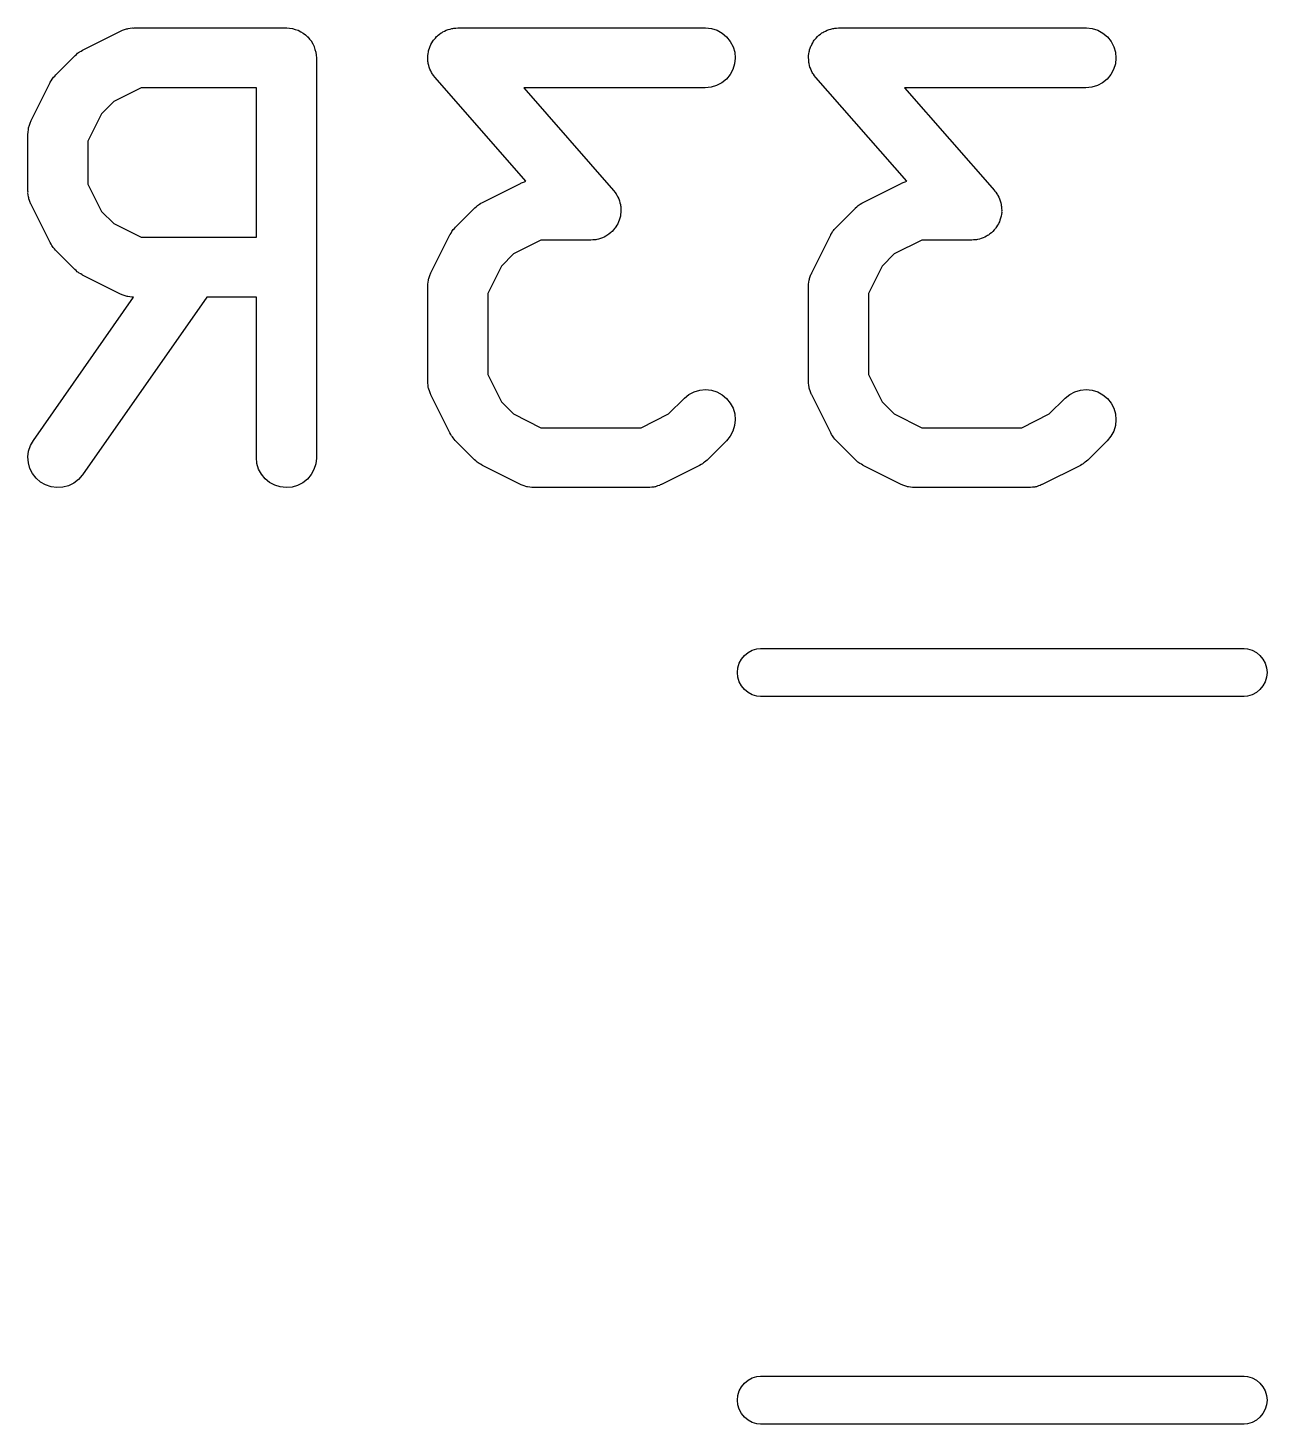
# Model space of a CAD drawing. Extents: x 60.5 to 144.3, y -114.9 to -60.3.
# Drawn here: x 67.563 to 70.662, y -63.77 to -60.277 of the extents above; entities that cross this region are included whole.
import ezdxf

# ---------------------------------------------------------------- set-up
doc = ezdxf.new("R2010")
doc.units = 0
doc.header["$MEASUREMENT"] = 0
doc.layers.add('BLACK', color=7, linetype='CONTINUOUS')

msp = doc.modelspace()

# ---------------------------------------------------------------- linework, layer by layer
at = {"layer": 'BLACK', "linetype": 'CONTINUOUS'}
for p, q in [((67.8, -60.283), (67.8049, -60.2816)), ((67.8049, -60.2816), (67.8097, -60.2798)), ((67.8097, -60.2798), (67.8119, -60.2794)), ((67.8119, -60.2794), (67.814, -60.2788)), ((67.814, -60.2788), (67.8191, -60.2783)), ((67.8191, -60.2783), (67.8242, -60.2775)), ((67.8242, -60.2775), (67.8264, -60.2776)), ((67.8264, -60.2776), (67.8286, -60.2774)), ((67.8286, -60.2774), (68.2095, -60.2774)), ((68.2095, -60.2774), (68.21, -60.2774)), ((68.21, -60.2774), (68.21, -60.2774)), ((68.21, -60.2774), (68.2101, -60.2774)), ((68.2101, -60.2774), (68.2106, -60.2774)), ((68.2106, -60.2774), (68.2176, -60.2782)), ((68.2176, -60.2782), (68.2246, -60.2789)), ((68.2246, -60.2789), (68.2249, -60.279)), ((68.2249, -60.279), (68.2251, -60.279)), ((68.2251, -60.279), (68.2318, -60.2811)), ((68.2318, -60.2811), (68.2386, -60.2832)), ((68.612, -60.2823), (68.6144, -60.2812)), ((68.6144, -60.2812), (68.619, -60.2802)), ((68.619, -60.2802), (68.6235, -60.2788)), ((68.6235, -60.2788), (68.6261, -60.2786)), ((68.6261, -60.2786), (68.6287, -60.278)), ((68.6287, -60.278), (68.6334, -60.2778)), ((68.6334, -60.2778), (68.6381, -60.2774)), ((68.6381, -60.2774), (69.2571, -60.2774)), ((69.2571, -60.2774), (69.2582, -60.2774)), ((69.2582, -60.2774), (69.2727, -60.279)), ((69.2727, -60.279), (69.2867, -60.2834)), ((69.5644, -60.2823), (69.5668, -60.2812)), ((69.5668, -60.2812), (69.5714, -60.2802)), ((69.5714, -60.2802), (69.5759, -60.2788)), ((69.5759, -60.2788), (69.5785, -60.2786)), ((69.5785, -60.2786), (69.5811, -60.278)), ((69.5811, -60.278), (69.5858, -60.2778)), ((69.5858, -60.2778), (69.5905, -60.2774)), ((69.5905, -60.2774), (70.2095, -60.2774)), ((70.2095, -60.2774), (70.2106, -60.2774)), ((70.2106, -60.2774), (70.2251, -60.279)), ((70.2251, -60.279), (70.2391, -60.2834)), ((67.6998, -60.3329), (67.795, -60.2853)), ((67.795, -60.2853), (67.796, -60.2848)), ((67.796, -60.2848), (67.798, -60.2841)), ((67.798, -60.2841), (67.8, -60.283)), ((68.2386, -60.2832), (68.2388, -60.2834)), ((68.2388, -60.2834), (68.2391, -60.2834)), ((68.2391, -60.2834), (68.2453, -60.2869)), ((68.2453, -60.2869), (68.2515, -60.2902)), ((68.2515, -60.2902), (68.2517, -60.2904)), ((68.2517, -60.2904), (68.2519, -60.2905)), ((68.2519, -60.2905), (68.2573, -60.295)), ((68.2573, -60.295), (68.2627, -60.2995)), ((68.2627, -60.2995), (68.2629, -60.2997)), ((68.2629, -60.2997), (68.2631, -60.2999)), ((68.2631, -60.2999), (68.2675, -60.3054)), ((68.2675, -60.3054), (68.272, -60.3109)), ((68.272, -60.3109), (68.2721, -60.3111)), ((68.2721, -60.3111), (68.2723, -60.3113)), ((68.2723, -60.3113), (68.2755, -60.3176)), ((68.5712, -60.3185), (68.5737, -60.3146)), ((68.5737, -60.3146), (68.5759, -60.3104)), ((68.5759, -60.3104), (68.5776, -60.3084)), ((68.5776, -60.3084), (68.579, -60.3062)), ((68.579, -60.3062), (68.5822, -60.3028)), ((68.5822, -60.3028), (68.5852, -60.2992)), ((68.5852, -60.2992), (68.5873, -60.2975)), ((68.5873, -60.2975), (68.5891, -60.2956)), ((68.5891, -60.2956), (68.5929, -60.2929)), ((68.5929, -60.2929), (68.5966, -60.2899)), ((68.5966, -60.2899), (68.5989, -60.2887)), ((68.5989, -60.2887), (68.6011, -60.2872)), ((68.6011, -60.2872), (68.6054, -60.2852)), ((68.6054, -60.2852), (68.6095, -60.283)), ((68.6095, -60.283), (68.612, -60.2823)), ((69.2867, -60.2834), (69.2995, -60.2905)), ((69.2995, -60.2905), (69.3107, -60.2999)), ((69.3107, -60.2999), (69.3199, -60.3113)), ((69.3199, -60.3113), (69.3267, -60.3243)), ((69.5235, -60.3185), (69.5261, -60.3146)), ((69.5261, -60.3146), (69.5283, -60.3104)), ((69.5283, -60.3104), (69.53, -60.3084)), ((69.53, -60.3084), (69.5314, -60.3062)), ((69.5314, -60.3062), (69.5346, -60.3028)), ((69.5346, -60.3028), (69.5376, -60.2992)), ((69.5376, -60.2992), (69.5397, -60.2975)), ((69.5397, -60.2975), (69.5415, -60.2956)), ((69.5415, -60.2956), (69.5453, -60.2929)), ((69.5453, -60.2929), (69.549, -60.2899)), ((69.549, -60.2899), (69.5513, -60.2887)), ((69.5513, -60.2887), (69.5534, -60.2872)), ((69.5534, -60.2872), (69.5577, -60.2852)), ((69.5577, -60.2852), (69.5619, -60.283)), ((69.5619, -60.283), (69.5644, -60.2823)), ((70.2391, -60.2834), (70.2519, -60.2905)), ((70.2519, -60.2905), (70.2631, -60.2999)), ((70.2631, -60.2999), (70.2723, -60.3113)), ((70.2723, -60.3113), (70.2791, -60.3243)), ((67.6327, -60.3946), (67.6803, -60.347)), ((67.6803, -60.347), (67.681, -60.3462)), ((67.681, -60.3462), (67.6843, -60.3436)), ((67.6843, -60.3436), (67.6874, -60.3407)), ((67.6874, -60.3407), (67.69, -60.339)), ((67.69, -60.339), (67.6925, -60.3371)), ((67.6925, -60.3371), (67.6962, -60.3352)), ((67.6962, -60.3352), (67.6998, -60.3329)), ((68.2755, -60.3176), (68.2789, -60.3238)), ((68.2789, -60.3238), (68.2789, -60.3241)), ((68.2789, -60.3241), (68.2791, -60.3243)), ((68.2791, -60.3243), (68.2811, -60.3311)), ((68.2811, -60.3311), (68.2831, -60.3378)), ((68.2831, -60.3378), (68.2831, -60.3381)), ((68.2831, -60.3381), (68.2832, -60.3383)), ((68.2832, -60.3383), (68.2838, -60.3453)), ((68.2838, -60.3453), (68.2845, -60.3524)), ((68.5631, -60.3519), (68.5634, -60.3492)), ((68.5635, -60.3565), (68.5631, -60.3519)), ((68.5633, -60.3466), (68.5641, -60.342)), ((68.5634, -60.3492), (68.5633, -60.3466)), ((68.5641, -60.342), (68.5646, -60.3373)), ((68.5646, -60.3373), (68.5654, -60.3348)), ((68.5654, -60.3348), (68.5659, -60.3322)), ((68.5659, -60.3322), (68.5676, -60.3278)), ((68.5676, -60.3278), (68.569, -60.3233)), ((68.569, -60.3233), (68.5702, -60.321)), ((68.5702, -60.321), (68.5712, -60.3185)), ((69.3267, -60.3243), (69.3308, -60.3383)), ((69.3308, -60.3383), (69.3321, -60.3529)), ((69.5155, -60.3519), (69.5158, -60.3492)), ((69.5159, -60.3565), (69.5155, -60.3519)), ((69.5157, -60.3466), (69.5165, -60.342)), ((69.5158, -60.3492), (69.5157, -60.3466)), ((69.5165, -60.342), (69.517, -60.3373)), ((69.517, -60.3373), (69.5178, -60.3348)), ((69.5178, -60.3348), (69.5182, -60.3322)), ((69.5182, -60.3322), (69.5199, -60.3278)), ((69.5199, -60.3278), (69.5213, -60.3233)), ((69.5213, -60.3233), (69.5226, -60.321)), ((69.5226, -60.321), (69.5235, -60.3185)), ((70.2791, -60.3243), (70.2832, -60.3383)), ((70.2832, -60.3383), (70.2845, -60.3529)), ((68.2845, -60.3524), (68.2845, -61.3524)), ((68.5636, -60.3612), (68.5635, -60.3565)), ((68.5642, -60.3638), (68.5636, -60.3612)), ((68.5644, -60.3664), (68.5642, -60.3638)), ((68.5658, -60.371), (68.5644, -60.3664)), ((68.5668, -60.3755), (68.5658, -60.371)), ((68.5678, -60.3779), (68.5668, -60.3755)), ((68.5686, -60.3805), (68.5678, -60.3779)), ((68.5707, -60.3846), (68.5686, -60.3805)), ((68.5726, -60.389), (68.5707, -60.3846)), ((69.3263, -60.3814), (69.3193, -60.3943)), ((69.3306, -60.3675), (69.3263, -60.3814)), ((69.3321, -60.3529), (69.3306, -60.3675)), ((69.516, -60.3612), (69.5159, -60.3565)), ((69.5166, -60.3638), (69.516, -60.3612)), ((69.5168, -60.3664), (69.5166, -60.3638)), ((69.5181, -60.371), (69.5168, -60.3664)), ((69.5191, -60.3755), (69.5181, -60.371)), ((69.5202, -60.3779), (69.5191, -60.3755)), ((69.5209, -60.3805), (69.5202, -60.3779)), ((69.5231, -60.3846), (69.5209, -60.3805)), ((69.525, -60.389), (69.5231, -60.3846)), ((70.2787, -60.3814), (70.2717, -60.3943)), ((70.283, -60.3675), (70.2787, -60.3814)), ((70.2845, -60.3529), (70.283, -60.3675)), ((67.571, -60.5093), (67.6186, -60.4141)), ((67.6186, -60.4141), (67.6191, -60.4131)), ((67.6191, -60.4131), (67.6214, -60.4096)), ((67.6214, -60.4096), (67.6234, -60.4059)), ((67.6234, -60.4059), (67.6254, -60.4035)), ((67.6254, -60.4035), (67.6271, -60.4009)), ((67.6271, -60.4009), (67.63, -60.3978)), ((67.63, -60.3978), (67.6327, -60.3946)), ((68.5741, -60.3911), (68.5726, -60.389)), ((68.5753, -60.3934), (68.5741, -60.3911)), ((68.5783, -60.3971), (68.5753, -60.3934)), ((68.581, -60.401), (68.5783, -60.3971)), ((68.5817, -60.4018), (68.581, -60.401)), ((68.8086, -60.6611), (68.5817, -60.4018)), ((69.2857, -60.4217), (69.2717, -60.426)), ((69.2986, -60.4148), (69.2857, -60.4217)), ((69.31, -60.4056), (69.2986, -60.4148)), ((69.3193, -60.3943), (69.31, -60.4056)), ((69.5265, -60.3911), (69.525, -60.389)), ((69.5277, -60.3934), (69.5265, -60.3911)), ((69.5307, -60.3971), (69.5277, -60.3934)), ((69.5333, -60.401), (69.5307, -60.3971)), ((69.534, -60.4018), (69.5333, -60.401)), ((69.761, -60.6611), (69.534, -60.4018)), ((70.2381, -60.4217), (70.2241, -60.426)), ((70.251, -60.4148), (70.2381, -60.4217)), ((70.2624, -60.4056), (70.251, -60.4148)), ((70.2717, -60.3943), (70.2624, -60.4056)), ((67.8463, -60.4274), (67.7778, -60.4616)), ((68.1345, -60.4274), (67.8463, -60.4274)), ((68.1345, -60.8012), (68.1345, -60.4274)), ((69.2571, -60.4274), (68.8034, -60.4274)), ((68.8034, -60.4274), (69.0279, -60.6839)), ((69.2717, -60.426), (69.2571, -60.4274)), ((70.2095, -60.4274), (69.7558, -60.4274)), ((69.7558, -60.4274), (69.9803, -60.6839)), ((70.2241, -60.426), (70.2095, -60.4274)), ((67.7778, -60.4616), (67.7474, -60.492)), ((67.5647, -60.5273), (67.5654, -60.5252)), ((67.5654, -60.5252), (67.5658, -60.523)), ((67.5658, -60.523), (67.5676, -60.5182)), ((67.5676, -60.5182), (67.5692, -60.5133)), ((67.5692, -60.5133), (67.5702, -60.5114)), ((67.5702, -60.5114), (67.571, -60.5093)), ((67.7474, -60.492), (67.7131, -60.5606)), ((67.5631, -60.5418), (67.5633, -60.5396)), ((67.5631, -60.5429), (67.5631, -60.5418)), ((67.5631, -60.6857), (67.5631, -60.5429)), ((67.5633, -60.5374), (67.5642, -60.5324)), ((67.5633, -60.5396), (67.5633, -60.5374)), ((67.5642, -60.5324), (67.5647, -60.5273)), ((67.7131, -60.5606), (67.7131, -60.668)), ((68.6998, -60.7139), (68.795, -60.6663)), ((68.795, -60.6663), (68.796, -60.6658)), ((68.796, -60.6658), (68.798, -60.665)), ((68.798, -60.665), (68.8, -60.664)), ((68.8, -60.664), (68.8049, -60.6625)), ((68.8049, -60.6625), (68.8086, -60.6611)), ((69.6522, -60.7139), (69.7474, -60.6663)), ((69.7474, -60.6663), (69.7484, -60.6658)), ((69.7484, -60.6658), (69.7504, -60.665)), ((69.7504, -60.665), (69.7524, -60.664)), ((69.7524, -60.664), (69.7573, -60.6625)), ((69.7573, -60.6625), (69.761, -60.6611)), ((67.5633, -60.6879), (67.5631, -60.6857)), ((67.5632, -60.6901), (67.5633, -60.6879)), ((67.564, -60.6952), (67.5632, -60.6901)), ((67.5645, -60.7003), (67.564, -60.6952)), ((67.5652, -60.7024), (67.5645, -60.7003)), ((67.7131, -60.668), (67.7474, -60.7365)), ((69.0279, -60.6839), (69.0286, -60.6847)), ((69.0286, -60.6847), (69.0312, -60.6886)), ((69.0312, -60.6886), (69.0342, -60.6923)), ((69.0342, -60.6923), (69.0354, -60.6946)), ((69.0354, -60.6946), (69.0369, -60.6968)), ((69.0369, -60.6968), (69.0388, -60.7011)), ((69.0388, -60.7011), (69.041, -60.7052)), ((69.9803, -60.6839), (69.9809, -60.6847)), ((69.9809, -60.6847), (69.9836, -60.6886)), ((69.9836, -60.6886), (69.9866, -60.6923)), ((69.9866, -60.6923), (69.9878, -60.6946)), ((69.9878, -60.6946), (69.9893, -60.6968)), ((69.9893, -60.6968), (69.9912, -60.7011)), ((69.9912, -60.7011), (69.9933, -60.7052)), ((67.5655, -60.7046), (67.5652, -60.7024)), ((67.5673, -60.7094), (67.5655, -60.7046)), ((67.5688, -60.7143), (67.5673, -60.7094)), ((67.5698, -60.7162), (67.5688, -60.7143)), ((67.5706, -60.7183), (67.5698, -60.7162)), ((67.571, -60.7193), (67.5706, -60.7183)), ((67.6186, -60.8145), (67.571, -60.7193)), ((68.6327, -60.7755), (68.6803, -60.7279)), ((68.6803, -60.7279), (68.681, -60.7272)), ((68.681, -60.7272), (68.6843, -60.7246)), ((68.6843, -60.7246), (68.6874, -60.7217)), ((68.6874, -60.7217), (68.69, -60.72)), ((68.69, -60.72), (68.6925, -60.7181)), ((68.6925, -60.7181), (68.6962, -60.7161)), ((68.6962, -60.7161), (68.6998, -60.7139)), ((69.041, -60.7052), (69.0417, -60.7078)), ((69.0417, -60.7078), (69.0428, -60.7102)), ((69.0428, -60.7102), (69.0438, -60.7148)), ((69.0438, -60.7148), (69.0451, -60.7193)), ((69.0451, -60.7193), (69.0453, -60.7219)), ((69.0453, -60.7219), (69.0459, -60.7245)), ((69.0459, -60.7245), (69.046, -60.7292)), ((69.046, -60.7292), (69.0464, -60.7339)), ((69.0464, -60.7339), (69.0462, -60.7365)), ((69.5851, -60.7755), (69.6327, -60.7279)), ((69.6327, -60.7279), (69.6334, -60.7272)), ((69.6334, -60.7272), (69.6367, -60.7246)), ((69.6367, -60.7246), (69.6398, -60.7217)), ((69.6398, -60.7217), (69.6424, -60.72)), ((69.6424, -60.72), (69.6449, -60.7181)), ((69.6449, -60.7181), (69.6486, -60.7161)), ((69.6486, -60.7161), (69.6522, -60.7139)), ((69.9933, -60.7052), (69.9941, -60.7078)), ((69.9941, -60.7078), (69.9951, -60.7102)), ((69.9951, -60.7102), (69.9962, -60.7148)), ((69.9962, -60.7148), (69.9975, -60.7193)), ((69.9975, -60.7193), (69.9977, -60.7219)), ((69.9977, -60.7219), (69.9983, -60.7245)), ((69.9983, -60.7245), (69.9984, -60.7292)), ((69.9984, -60.7292), (69.9988, -60.7339)), ((69.9988, -60.7339), (69.9985, -60.7365)), ((67.7474, -60.7365), (67.7778, -60.7669)), ((67.7778, -60.7669), (67.8463, -60.8012)), ((69.0358, -60.7711), (69.0336, -60.7753)), ((69.0384, -60.7672), (69.0358, -60.7711)), ((69.0393, -60.7647), (69.0384, -60.7672)), ((69.0406, -60.7624), (69.0393, -60.7647)), ((69.042, -60.7579), (69.0406, -60.7624)), ((69.0437, -60.7535), (69.042, -60.7579)), ((69.0441, -60.7509), (69.0437, -60.7535)), ((69.0449, -60.7484), (69.0441, -60.7509)), ((69.0454, -60.7437), (69.0449, -60.7484)), ((69.0462, -60.7391), (69.0454, -60.7437)), ((69.0462, -60.7365), (69.0462, -60.7391)), ((69.9882, -60.7711), (69.986, -60.7753)), ((69.9907, -60.7672), (69.9882, -60.7711)), ((69.9917, -60.7647), (69.9907, -60.7672)), ((69.9929, -60.7624), (69.9917, -60.7647)), ((69.9943, -60.7579), (69.9929, -60.7624)), ((69.996, -60.7535), (69.9943, -60.7579)), ((69.9965, -60.7509), (69.996, -60.7535)), ((69.9973, -60.7484), (69.9965, -60.7509)), ((69.9978, -60.7437), (69.9973, -60.7484)), ((69.9986, -60.7391), (69.9978, -60.7437)), ((69.9985, -60.7365), (69.9986, -60.7391)), ((67.8463, -60.8012), (68.1345, -60.8012)), ((68.571, -60.8903), (68.6186, -60.795)), ((68.6186, -60.795), (68.6191, -60.7941)), ((68.6191, -60.7941), (68.6214, -60.7906)), ((68.6214, -60.7906), (68.6234, -60.7868)), ((68.6234, -60.7868), (68.6254, -60.7844)), ((68.6254, -60.7844), (68.6271, -60.7818)), ((68.6271, -60.7818), (68.63, -60.7788)), ((68.63, -60.7788), (68.6327, -60.7755)), ((68.9905, -60.8055), (68.986, -60.8069)), ((68.9951, -60.8045), (68.9905, -60.8055)), ((68.9975, -60.8034), (68.9951, -60.8045)), ((69, -60.8027), (68.9975, -60.8034)), ((69.0041, -60.8005), (69, -60.8027)), ((69.0085, -60.7986), (69.0041, -60.8005)), ((69.0106, -60.797), (69.0085, -60.7986)), ((69.0129, -60.7958), (69.0106, -60.797)), ((69.0166, -60.7928), (69.0129, -60.7958)), ((69.0204, -60.7901), (69.0166, -60.7928)), ((69.0222, -60.7882), (69.0204, -60.7901)), ((69.0243, -60.7866), (69.0222, -60.7882)), ((69.0273, -60.7829), (69.0243, -60.7866)), ((69.0305, -60.7795), (69.0273, -60.7829)), ((69.0319, -60.7773), (69.0305, -60.7795)), ((69.0336, -60.7753), (69.0319, -60.7773)), ((69.5234, -60.8903), (69.571, -60.795)), ((69.571, -60.795), (69.5715, -60.7941)), ((69.5715, -60.7941), (69.5738, -60.7906)), ((69.5738, -60.7906), (69.5758, -60.7868)), ((69.5758, -60.7868), (69.5778, -60.7844)), ((69.5778, -60.7844), (69.5795, -60.7818)), ((69.5795, -60.7818), (69.5824, -60.7788)), ((69.5824, -60.7788), (69.5851, -60.7755)), ((69.9429, -60.8055), (69.9384, -60.8069)), ((69.9475, -60.8045), (69.9429, -60.8055)), ((69.9499, -60.8034), (69.9475, -60.8045)), ((69.9524, -60.8027), (69.9499, -60.8034)), ((69.9565, -60.8005), (69.9524, -60.8027)), ((69.9608, -60.7986), (69.9565, -60.8005)), ((69.963, -60.797), (69.9608, -60.7986)), ((69.9653, -60.7958), (69.963, -60.797)), ((69.969, -60.7928), (69.9653, -60.7958)), ((69.9728, -60.7901), (69.969, -60.7928)), ((69.9746, -60.7882), (69.9728, -60.7901)), ((69.9767, -60.7866), (69.9746, -60.7882)), ((69.9797, -60.7829), (69.9767, -60.7866)), ((69.9829, -60.7795), (69.9797, -60.7829)), ((69.9843, -60.7773), (69.9829, -60.7795)), ((69.986, -60.7753), (69.9843, -60.7773)), ((67.6209, -60.8181), (67.6186, -60.8145)), ((67.6228, -60.8218), (67.6209, -60.8181)), ((67.6248, -60.8242), (67.6228, -60.8218)), ((67.6264, -60.8269), (67.6248, -60.8242)), ((67.6293, -60.8299), (67.6264, -60.8269)), ((67.6319, -60.8332), (67.6293, -60.8299)), ((67.6327, -60.834), (67.6319, -60.8332)), ((67.6803, -60.8816), (67.6327, -60.834)), ((68.8463, -60.8083), (68.7778, -60.8426)), ((68.9714, -60.8083), (68.8463, -60.8083)), ((68.9761, -60.8079), (68.9714, -60.8083)), ((68.9808, -60.8077), (68.9761, -60.8079)), ((68.9834, -60.8072), (68.9808, -60.8077)), ((68.986, -60.8069), (68.9834, -60.8072)), ((69.7987, -60.8083), (69.7301, -60.8426)), ((69.9238, -60.8083), (69.7987, -60.8083)), ((69.9285, -60.8079), (69.9238, -60.8083)), ((69.9332, -60.8077), (69.9285, -60.8079)), ((69.9358, -60.8072), (69.9332, -60.8077)), ((69.9384, -60.8069), (69.9358, -60.8072)), ((68.7474, -60.873), (68.7131, -60.9415)), ((68.7778, -60.8426), (68.7474, -60.873)), ((69.6997, -60.873), (69.6655, -60.9415)), ((69.7301, -60.8426), (69.6997, -60.873)), ((67.6836, -60.8843), (67.6803, -60.8816)), ((67.6866, -60.8872), (67.6836, -60.8843)), ((67.6892, -60.8889), (67.6866, -60.8872)), ((67.6916, -60.8909), (67.6892, -60.8889)), ((67.6953, -60.8929), (67.6916, -60.8909)), ((67.6989, -60.8952), (67.6953, -60.8929)), ((67.6998, -60.8957), (67.6989, -60.8952)), ((67.795, -60.9433), (67.6998, -60.8957)), ((68.5642, -60.9133), (68.5647, -60.9082)), ((68.5647, -60.9082), (68.5654, -60.9061)), ((68.5654, -60.9061), (68.5658, -60.9039)), ((68.5658, -60.9039), (68.5676, -60.8991)), ((68.5676, -60.8991), (68.5692, -60.8943)), ((68.5692, -60.8943), (68.5702, -60.8923)), ((68.5702, -60.8923), (68.571, -60.8903)), ((69.5165, -60.9133), (69.5171, -60.9082)), ((69.5171, -60.9082), (69.5178, -60.9061)), ((69.5178, -60.9061), (69.5182, -60.9039)), ((69.5182, -60.9039), (69.52, -60.8991)), ((69.52, -60.8991), (69.5215, -60.8943)), ((69.5215, -60.8943), (69.5226, -60.8923)), ((69.5226, -60.8923), (69.5234, -60.8903)), ((67.7971, -60.9441), (67.795, -60.9433)), ((67.799, -60.9451), (67.7971, -60.9441)), ((67.8039, -60.9467), (67.799, -60.9451)), ((68.5631, -60.9228), (68.5633, -60.9206)), ((68.5631, -60.9238), (68.5631, -60.9228)), ((68.5631, -61.1619), (68.5631, -60.9238)), ((68.5633, -60.9184), (68.5642, -60.9133)), ((68.5633, -60.9206), (68.5633, -60.9184)), ((68.7131, -60.9415), (68.7131, -61.1442)), ((69.5155, -60.9228), (69.5157, -60.9206)), ((69.5155, -60.9238), (69.5155, -60.9228)), ((69.5155, -61.1619), (69.5155, -60.9238)), ((69.5157, -60.9184), (69.5165, -60.9133)), ((69.5157, -60.9206), (69.5157, -60.9184)), ((69.6655, -60.9415), (69.6655, -61.1442)), ((67.5767, -61.3094), (67.8274, -60.9512)), ((68.0105, -60.9512), (67.6995, -61.3954)), ((67.8087, -60.9485), (67.8039, -60.9467)), ((67.8109, -60.9489), (67.8087, -60.9485)), ((67.813, -60.9496), (67.8109, -60.9489)), ((67.8181, -60.9501), (67.813, -60.9496)), ((67.8231, -60.951), (67.8181, -60.9501)), ((67.8253, -60.9509), (67.8231, -60.951)), ((67.8274, -60.9512), (67.8253, -60.9509)), ((68.1345, -60.9512), (68.0105, -60.9512)), ((68.1345, -61.3524), (68.1345, -60.9512)), ((68.7131, -61.1442), (68.7474, -61.2127)), ((69.6655, -61.1442), (69.6997, -61.2127)), ((68.5633, -61.1641), (68.5631, -61.1619)), ((68.5632, -61.1663), (68.5633, -61.1641)), ((68.564, -61.1714), (68.5632, -61.1663)), ((68.5645, -61.1765), (68.564, -61.1714)), ((68.5652, -61.1786), (68.5645, -61.1765)), ((68.5655, -61.1808), (68.5652, -61.1786)), ((68.5673, -61.1856), (68.5655, -61.1808)), ((68.5688, -61.1905), (68.5673, -61.1856)), ((69.2163, -61.1942), (69.2293, -61.1875)), ((69.2293, -61.1875), (69.2433, -61.1834)), ((69.2433, -61.1834), (69.2579, -61.1821)), ((69.2579, -61.1821), (69.2725, -61.1837)), ((69.2725, -61.1837), (69.2864, -61.1881)), ((69.2864, -61.1881), (69.2993, -61.1951)), ((69.5157, -61.1641), (69.5155, -61.1619)), ((69.5156, -61.1663), (69.5157, -61.1641)), ((69.5164, -61.1714), (69.5156, -61.1663)), ((69.5169, -61.1765), (69.5164, -61.1714)), ((69.5175, -61.1786), (69.5169, -61.1765)), ((69.5179, -61.1808), (69.5175, -61.1786)), ((69.5197, -61.1856), (69.5179, -61.1808)), ((69.5211, -61.1905), (69.5197, -61.1856)), ((70.1687, -61.1942), (70.1817, -61.1875)), ((70.1817, -61.1875), (70.1957, -61.1834)), ((70.1957, -61.1834), (70.2103, -61.1821)), ((70.2103, -61.1821), (70.2249, -61.1837)), ((70.2249, -61.1837), (70.2388, -61.1881)), ((70.2388, -61.1881), (70.2517, -61.1951)), ((68.5698, -61.1924), (68.5688, -61.1905)), ((68.5706, -61.1945), (68.5698, -61.1924)), ((68.571, -61.1954), (68.5706, -61.1945)), ((68.6186, -61.2907), (68.571, -61.1954)), ((68.7474, -61.2127), (68.7778, -61.2431)), ((69.1651, -61.2431), (69.2041, -61.2041)), ((69.2041, -61.2041), (69.2049, -61.2034)), ((69.2049, -61.2034), (69.2163, -61.1942)), ((69.2993, -61.1951), (69.3105, -61.2045)), ((69.3105, -61.2045), (69.3198, -61.2159)), ((69.3198, -61.2159), (69.3266, -61.2288)), ((69.5222, -61.1924), (69.5211, -61.1905)), ((69.5229, -61.1945), (69.5222, -61.1924)), ((69.5234, -61.1954), (69.5229, -61.1945)), ((69.571, -61.2907), (69.5234, -61.1954)), ((69.6997, -61.2127), (69.7301, -61.2431)), ((70.1175, -61.2431), (70.1565, -61.2041)), ((70.1565, -61.2041), (70.1572, -61.2034)), ((70.1572, -61.2034), (70.1687, -61.1942)), ((70.2517, -61.1951), (70.2629, -61.2045)), ((70.2629, -61.2045), (70.2721, -61.2159)), ((70.2721, -61.2159), (70.279, -61.2288)), ((68.7778, -61.2431), (68.8463, -61.2774)), ((69.0966, -61.2774), (69.1651, -61.2431)), ((69.3266, -61.2288), (69.3308, -61.2428)), ((69.3321, -61.2574), (69.3307, -61.272)), ((69.3308, -61.2428), (69.3321, -61.2574)), ((69.7301, -61.2431), (69.7987, -61.2774)), ((70.049, -61.2774), (70.1175, -61.2431)), ((70.279, -61.2288), (70.2831, -61.2428)), ((70.2845, -61.2574), (70.283, -61.272)), ((70.2831, -61.2428), (70.2845, -61.2574)), ((68.6209, -61.2943), (68.6186, -61.2907)), ((68.6228, -61.298), (68.6209, -61.2943)), ((68.8463, -61.2774), (69.0966, -61.2774)), ((69.3264, -61.286), (69.3195, -61.2989)), ((69.3307, -61.272), (69.3264, -61.286)), ((69.5733, -61.2943), (69.571, -61.2907)), ((69.5752, -61.298), (69.5733, -61.2943)), ((69.7987, -61.2774), (70.049, -61.2774)), ((70.2788, -61.286), (70.2718, -61.2989)), ((70.283, -61.272), (70.2788, -61.286)), ((67.5649, -61.336), (67.5695, -61.3221)), ((67.5695, -61.3221), (67.5767, -61.3094)), ((68.6248, -61.3004), (68.6228, -61.298)), ((68.6264, -61.3031), (68.6248, -61.3004)), ((68.6293, -61.3061), (68.6264, -61.3031)), ((68.6319, -61.3094), (68.6293, -61.3061)), ((68.6327, -61.3102), (68.6319, -61.3094)), ((68.6803, -61.3578), (68.6327, -61.3102)), ((69.3102, -61.3102), (69.2626, -61.3578)), ((69.3195, -61.2989), (69.3102, -61.3102)), ((69.5771, -61.3004), (69.5752, -61.298)), ((69.5788, -61.3031), (69.5771, -61.3004)), ((69.5817, -61.3061), (69.5788, -61.3031)), ((69.5843, -61.3094), (69.5817, -61.3061)), ((69.5851, -61.3102), (69.5843, -61.3094)), ((69.6327, -61.3578), (69.5851, -61.3102)), ((70.2626, -61.3102), (70.2149, -61.3578)), ((70.2718, -61.2989), (70.2626, -61.3102)), ((67.5631, -61.3506), (67.5649, -61.336)), ((67.5642, -61.3652), (67.5631, -61.3506)), ((68.136, -61.3669), (68.1345, -61.3524)), ((68.2845, -61.3534), (68.2829, -61.368)), ((68.2845, -61.3524), (68.2845, -61.3534)), ((68.6836, -61.3605), (68.6803, -61.3578)), ((68.6866, -61.3634), (68.6836, -61.3605)), ((68.6892, -61.3651), (68.6866, -61.3634)), ((69.2555, -61.3641), (69.2528, -61.3657)), ((69.2585, -61.3612), (69.2555, -61.3641)), ((69.2618, -61.3585), (69.2585, -61.3612)), ((69.2626, -61.3578), (69.2618, -61.3585)), ((69.6359, -61.3605), (69.6327, -61.3578)), ((69.639, -61.3634), (69.6359, -61.3605)), ((69.6416, -61.3651), (69.639, -61.3634)), ((70.2078, -61.3641), (70.2052, -61.3657)), ((70.2109, -61.3612), (70.2078, -61.3641)), ((70.2142, -61.3585), (70.2109, -61.3612)), ((70.2149, -61.3578), (70.2142, -61.3585)), ((67.5681, -61.3793), (67.5642, -61.3652)), ((67.5746, -61.3924), (67.5681, -61.3793)), ((67.5836, -61.4039), (67.5746, -61.3924)), ((67.6989, -61.3962), (67.6893, -61.4072)), ((67.6995, -61.3954), (67.6989, -61.3962)), ((68.1402, -61.381), (68.136, -61.3669)), ((68.1471, -61.3939), (68.1402, -61.381)), ((68.1563, -61.4052), (68.1471, -61.3939)), ((68.2714, -61.3948), (68.262, -61.406)), ((68.2785, -61.3819), (68.2714, -61.3948)), ((68.2829, -61.368), (68.2785, -61.3819)), ((68.6916, -61.3671), (68.6892, -61.3651)), ((68.6953, -61.3691), (68.6916, -61.3671)), ((68.6989, -61.3714), (68.6953, -61.3691)), ((68.6998, -61.3718), (68.6989, -61.3714)), ((68.795, -61.4195), (68.6998, -61.3718)), ((69.2431, -61.3718), (69.1478, -61.4195)), ((69.2466, -61.3696), (69.2431, -61.3718)), ((69.2504, -61.3677), (69.2466, -61.3696)), ((69.2528, -61.3657), (69.2504, -61.3677)), ((69.644, -61.3671), (69.6416, -61.3651)), ((69.6477, -61.3691), (69.644, -61.3671)), ((69.6512, -61.3714), (69.6477, -61.3691)), ((69.6522, -61.3718), (69.6512, -61.3714)), ((69.7474, -61.4195), (69.6522, -61.3718)), ((70.1954, -61.3718), (70.1002, -61.4195)), ((70.199, -61.3696), (70.1954, -61.3718)), ((70.2028, -61.3677), (70.199, -61.3696)), ((70.2052, -61.3657), (70.2028, -61.3677)), ((67.5947, -61.4135), (67.5836, -61.4039)), ((67.6074, -61.4208), (67.5947, -61.4135)), ((67.6212, -61.4255), (67.6074, -61.4208)), ((67.6358, -61.4273), (67.6212, -61.4255)), ((67.6504, -61.4264), (67.6358, -61.4273)), ((67.6645, -61.4226), (67.6504, -61.4264)), ((67.6776, -61.4161), (67.6645, -61.4226)), ((67.6893, -61.4072), (67.6776, -61.4161)), ((68.1676, -61.4146), (68.1563, -61.4052)), ((68.1805, -61.4215), (68.1676, -61.4146)), ((68.1944, -61.4258), (68.1805, -61.4215)), ((68.209, -61.4274), (68.1944, -61.4258)), ((68.2236, -61.4261), (68.209, -61.4274)), ((68.2376, -61.4219), (68.2236, -61.4261)), ((68.2506, -61.4151), (68.2376, -61.4219)), ((68.262, -61.406), (68.2506, -61.4151)), ((68.7971, -61.4203), (68.795, -61.4195)), ((68.799, -61.4213), (68.7971, -61.4203)), ((68.8039, -61.4229), (68.799, -61.4213)), ((68.8087, -61.4247), (68.8039, -61.4229)), ((68.8109, -61.4251), (68.8087, -61.4247)), ((68.813, -61.4257), (68.8109, -61.4251)), ((68.8181, -61.4263), (68.813, -61.4257)), ((68.8231, -61.4272), (68.8181, -61.4263)), ((68.8253, -61.4271), (68.8231, -61.4272)), ((68.8275, -61.4274), (68.8253, -61.4271)), ((68.8286, -61.4274), (68.8275, -61.4274)), ((69.1143, -61.4274), (68.8286, -61.4274)), ((69.1165, -61.4272), (69.1143, -61.4274)), ((69.1187, -61.4273), (69.1165, -61.4272)), ((69.1237, -61.4265), (69.1187, -61.4273)), ((69.1289, -61.426), (69.1237, -61.4265)), ((69.131, -61.4253), (69.1289, -61.426)), ((69.1331, -61.425), (69.131, -61.4253)), ((69.138, -61.4232), (69.1331, -61.425)), ((69.1429, -61.4217), (69.138, -61.4232)), ((69.1448, -61.4207), (69.1429, -61.4217)), ((69.1469, -61.4199), (69.1448, -61.4207)), ((69.1478, -61.4195), (69.1469, -61.4199)), ((69.7495, -61.4203), (69.7474, -61.4195)), ((69.7514, -61.4213), (69.7495, -61.4203)), ((69.7563, -61.4229), (69.7514, -61.4213)), ((69.7611, -61.4247), (69.7563, -61.4229)), ((69.7633, -61.4251), (69.7611, -61.4247)), ((69.7654, -61.4257), (69.7633, -61.4251)), ((69.7704, -61.4263), (69.7654, -61.4257)), ((69.7755, -61.4272), (69.7704, -61.4263)), ((69.7777, -61.4271), (69.7755, -61.4272)), ((69.7799, -61.4274), (69.7777, -61.4271)), ((69.781, -61.4274), (69.7799, -61.4274)), ((70.0667, -61.4274), (69.781, -61.4274)), ((70.0689, -61.4272), (70.0667, -61.4274)), ((70.0711, -61.4273), (70.0689, -61.4272)), ((70.0761, -61.4265), (70.0711, -61.4273)), ((70.0812, -61.426), (70.0761, -61.4265)), ((70.0834, -61.4253), (70.0812, -61.426)), ((70.0855, -61.425), (70.0834, -61.4253)), ((70.0903, -61.4232), (70.0855, -61.425)), ((70.0952, -61.4217), (70.0903, -61.4232)), ((70.0972, -61.4207), (70.0952, -61.4217)), ((70.0993, -61.4199), (70.0972, -61.4207)), ((70.1002, -61.4195), (70.0993, -61.4199)), ((69.3478, -61.8565), (69.3553, -61.8474)), ((69.3553, -61.8474), (69.3644, -61.8399)), ((69.3644, -61.8399), (69.3749, -61.8343)), ((69.3749, -61.8343), (69.3862, -61.8309)), ((69.3862, -61.8309), (69.395, -61.83)), ((69.395, -61.83), (70.605, -61.83)), ((70.605, -61.83), (70.6138, -61.8309)), ((70.6138, -61.8309), (70.6251, -61.8343)), ((70.6251, -61.8343), (70.6356, -61.8399)), ((70.6356, -61.8399), (70.6447, -61.8474)), ((70.6447, -61.8474), (70.6522, -61.8565)), ((69.3376, -61.89), (69.3388, -61.8782)), ((69.3388, -61.8782), (69.3422, -61.8669)), ((69.3422, -61.8669), (69.3478, -61.8565)), ((70.6522, -61.8565), (70.6578, -61.8669)), ((70.6578, -61.8669), (70.6612, -61.8782)), ((70.6612, -61.8782), (70.6624, -61.89)), ((69.3388, -61.9018), (69.3376, -61.89)), ((69.3422, -61.9131), (69.3388, -61.9018)), ((69.3478, -61.9235), (69.3422, -61.9131)), ((69.3553, -61.9326), (69.3478, -61.9235)), ((70.6522, -61.9235), (70.6447, -61.9326)), ((70.6578, -61.9131), (70.6522, -61.9235)), ((70.6612, -61.9018), (70.6578, -61.9131)), ((70.6624, -61.89), (70.6612, -61.9018)), ((69.3644, -61.9401), (69.3553, -61.9326)), ((69.3749, -61.9457), (69.3644, -61.9401)), ((69.3862, -61.9491), (69.3749, -61.9457)), ((69.395, -61.95), (69.3862, -61.9491)), ((70.605, -61.95), (69.395, -61.95)), ((70.6138, -61.9491), (70.605, -61.95)), ((70.6251, -61.9457), (70.6138, -61.9491)), ((70.6356, -61.9401), (70.6251, -61.9457)), ((70.6447, -61.9326), (70.6356, -61.9401)), ((69.3478, -63.6765), (69.3553, -63.6674)), ((69.3553, -63.6674), (69.3644, -63.6599)), ((69.3644, -63.6599), (69.3749, -63.6543)), ((69.3749, -63.6543), (69.3862, -63.6509)), ((69.3862, -63.6509), (69.395, -63.65)), ((69.395, -63.65), (70.605, -63.65)), ((70.605, -63.65), (70.6138, -63.6509)), ((70.6138, -63.6509), (70.6251, -63.6543)), ((70.6251, -63.6543), (70.6356, -63.6599)), ((70.6356, -63.6599), (70.6447, -63.6674)), ((70.6447, -63.6674), (70.6522, -63.6765)), ((69.3376, -63.71), (69.3388, -63.6982)), ((69.3388, -63.6982), (69.3422, -63.6869)), ((69.3422, -63.6869), (69.3478, -63.6765)), ((70.6522, -63.6765), (70.6578, -63.6869)), ((70.6578, -63.6869), (70.6612, -63.6982)), ((70.6612, -63.6982), (70.6624, -63.71)), ((69.3388, -63.7218), (69.3376, -63.71)), ((69.3422, -63.7331), (69.3388, -63.7218)), ((69.3478, -63.7435), (69.3422, -63.7331)), ((70.6578, -63.7331), (70.6522, -63.7435)), ((70.6612, -63.7218), (70.6578, -63.7331)), ((70.6624, -63.71), (70.6612, -63.7218)), ((69.3553, -63.7526), (69.3478, -63.7435)), ((69.3644, -63.7601), (69.3553, -63.7526)), ((69.3749, -63.7657), (69.3644, -63.7601)), ((69.3862, -63.7691), (69.3749, -63.7657)), ((69.395, -63.77), (69.3862, -63.7691)), ((70.605, -63.77), (69.395, -63.77)), ((70.6138, -63.7691), (70.605, -63.77)), ((70.6251, -63.7657), (70.6138, -63.7691)), ((70.6356, -63.7601), (70.6251, -63.7657)), ((70.6447, -63.7526), (70.6356, -63.7601)), ((70.6522, -63.7435), (70.6447, -63.7526))]:
    msp.add_line(p, q, dxfattribs=at)

doc.saveas('drawing.dxf')
